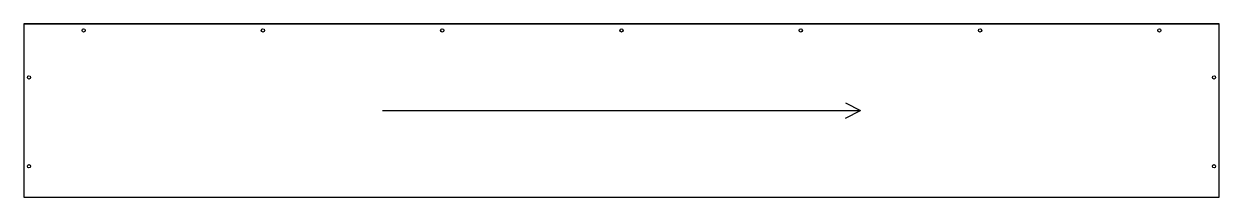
# Model space of a CAD drawing. Header units: millimetres. Extents: x 0 to 1183, y 0 to 172.
import ezdxf

# ---------------------------------------------------------------- set-up
doc = ezdxf.new("R2010")
doc.units = ezdxf.units.MM
for name, color, linetype in [('EDGE_BANDING', 7, 'Continuous'), ('GRAIN_DIRECTION', 3, 'Continuous'), ('INSIDE_THROUGH', 7, 'Continuous'), ('OUTSIDE_THROUGH', 7, 'Continuous')]:
    doc.layers.add(name, color=color, linetype=linetype)

msp = doc.modelspace()

# ---------------------------------------------------------------- linework, layer by layer
at = {"layer": 'EDGE_BANDING'}
msp.add_line((0, 172), (1183, 172), dxfattribs=at)
at = {"layer": 'GRAIN_DIRECTION'}
for p in [(354.9, 86), (813.1, 93.5), (813.1, 78.5)]:
    msp.add_line(p, (828.1, 86), dxfattribs=at)
at = {"layer": 'INSIDE_THROUGH'}
for centre in [(59.15, 165.5), (236.6, 165.5), (414.05, 165.5), (591.5, 165.5), (768.95, 165.5), (946.4, 165.5), (1123.85, 165.5), (5, 118.8), (1178, 118.8), (5, 30.72), (1178, 30.72)]:
    msp.add_circle(centre, 1.6, dxfattribs=at)
at = {"layer": 'OUTSIDE_THROUGH'}
msp.add_lwpolyline([(0, 0), (1183, 0), (1183, 172), (0, 172)], close=True, dxfattribs=at)

doc.saveas('drawing.dxf')
